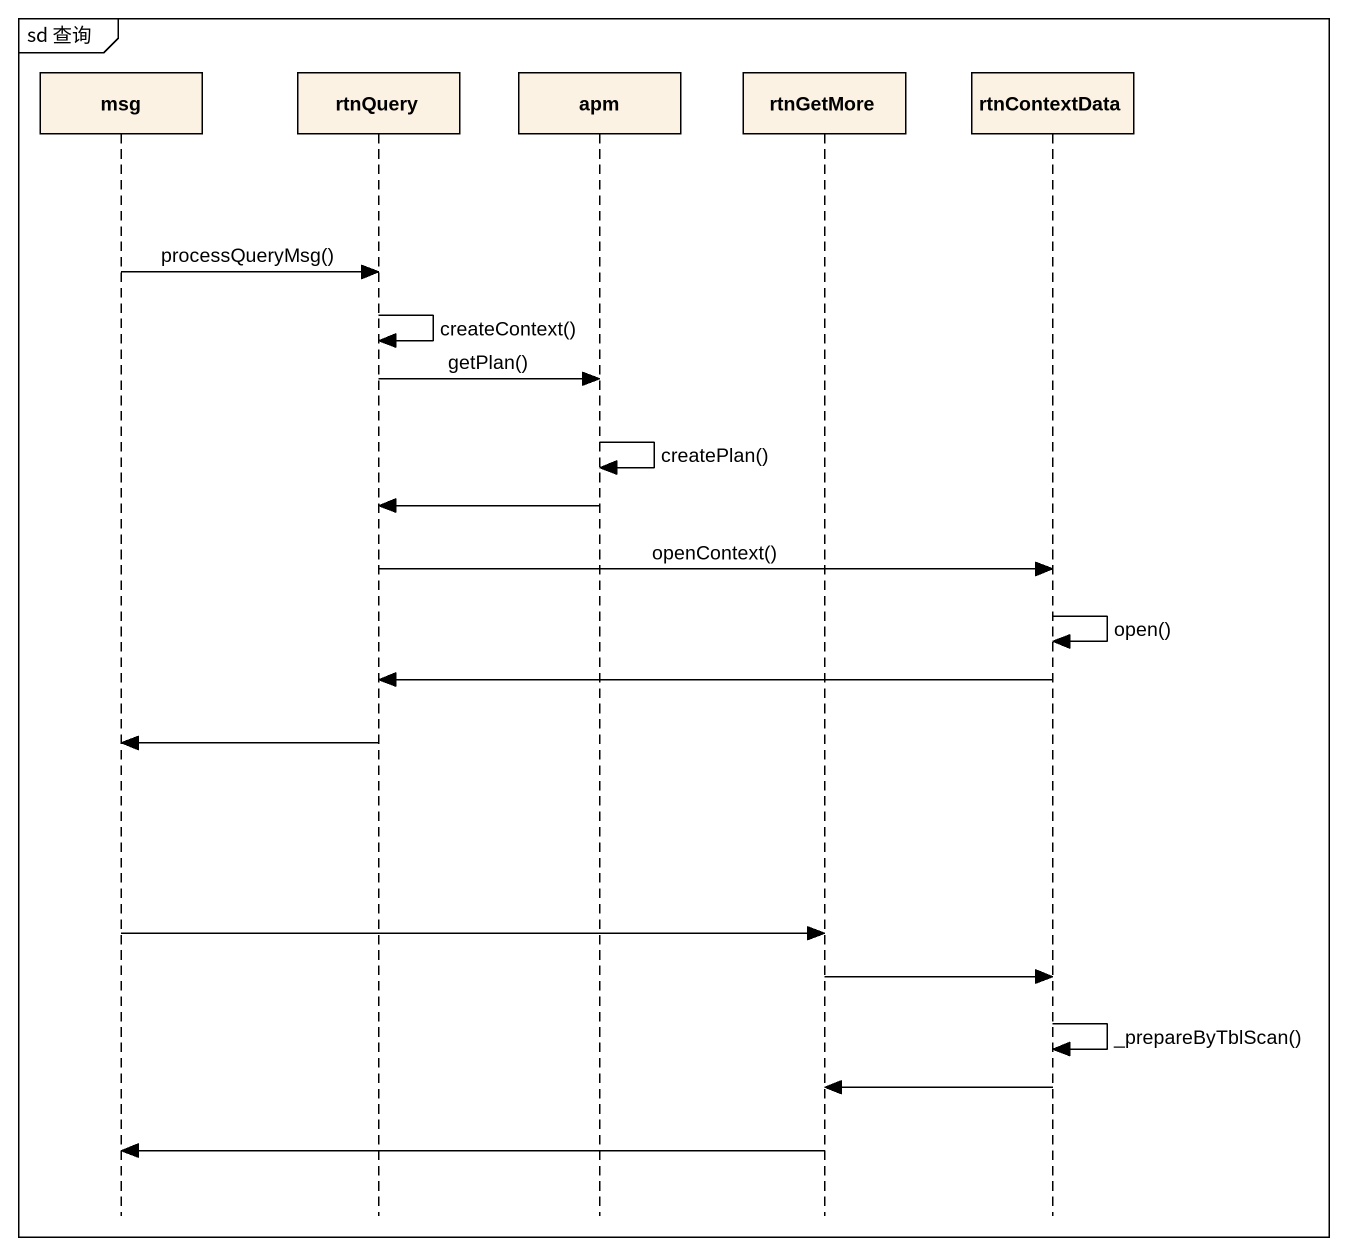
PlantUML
@startuml
mainframe sd 查询
hide footbox
participant msg
participant rtnQuery
participant apm
participant rtnGetMore
participant rtnContextData

msg -> rtnQuery : processQueryMsg()
rtnQuery -> rtnQuery : createContext()
rtnQuery -> apm : getPlan()
apm -> apm : createPlan()
apm -> rtnQuery
rtnQuery -> rtnContextData : openContext()
rtnContextData -> rtnContextData : open()
rtnContextData -> rtnQuery
rtnQuery -> msg
msg -> rtnGetMore
rtnGetMore -> rtnContextData
rtnContextData -> rtnContextData : _prepareByTblScan()
rtnContextData -> rtnGetMore
rtnGetMore -> msg
@enduml
